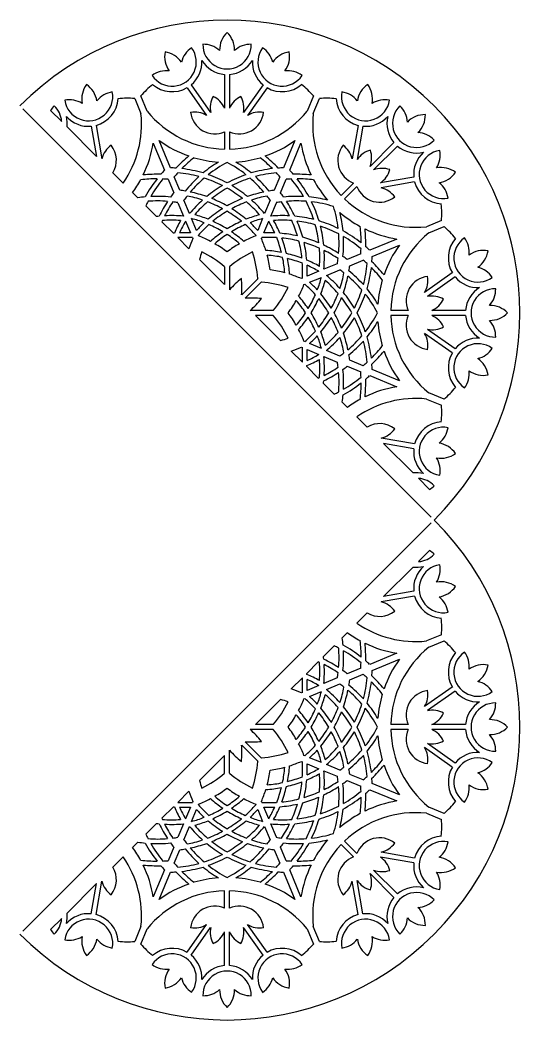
# Model space of a CAD drawing. Extents: x 92 to 339, y -120 to 128.
# Drawn here: x 215.6 to 339.4, y -119.6 to 127.9 of the extents above; entities that cross this region are included whole.
import ezdxf

# ---------------------------------------------------------------- set-up
doc = ezdxf.new("R2010")
doc.units = 0
doc.layers.get('0').update_dxf_attribs({"linetype": 'CONTINUOUS'})

msp = doc.modelspace()

# ---------------------------------------------------------------- linework, layer by layer
for p, q in [((266.28, 114.44), (266.28, 106.07)), ((267.5, 114.44), (267.5, 106.07)), ((258, 111.86), (262.82, 105)), ((275.78, 111.86), (270.96, 105)), ((247.08, 105.37), (245.53, 109.12)), ((257, 111.16), (261.82, 104.3)), ((276.78, 111.16), (271.96, 104.3)), ((288.25, 109.12), (286.7, 105.37)), ((244.02, 108.5), (245.57, 104.74)), ((288.21, 104.74), (289.76, 108.5)), ((216.36, 105.94), (317.42, 4.88)), ((223.18, 105.54), (225.94, 102.79)), ((233.26, 101.62), (234.56, 94.16)), ((234.46, 101.83), (235.91, 93.56)), ((299.32, 101.83), (297.87, 93.56)), ((300.52, 101.62), (299.08, 93.35)), ((227.27, 101.45), (234.56, 94.16)), ((266.28, 100.26), (266.28, 95.93)), ((267.5, 100.26), (267.5, 95.93)), ((248.6, 97.43), (251.39, 90.7)), ((252.9, 91.32), (250.11, 98.06)), ((283.67, 98.06), (280.88, 91.32)), ((282.39, 90.7), (285.18, 97.43)), ((308.2, 97.58), (302.28, 91.67)), ((309.06, 96.72), (303.15, 90.8)), ((238.64, 90.08), (241.17, 87.56)), ((252.31, 88.48), (253.69, 85.14)), ((255.2, 85.77), (253.82, 89.11)), ((279.97, 89.11), (278.58, 85.77)), ((280.09, 85.14), (281.47, 88.48)), ((298.17, 87.56), (295.11, 84.49)), ((299.04, 86.69), (295.97, 83.63)), ((313.1, 89.04), (304.83, 87.6)), ((313.31, 87.84), (305.04, 86.39)), ((243.51, 85.21), (244.83, 83.89)), ((246.79, 81.93), (249.45, 79.27)), ((254.71, 82.69), (256.09, 79.35)), ((257.6, 79.98), (256.22, 83.32)), ((277.57, 83.32), (276.18, 79.98)), ((277.69, 79.35), (279.08, 82.69)), ((250.74, 77.98), (253.61, 75.12)), ((256.6, 78.12), (257.8, 75.22)), ((259.31, 75.84), (258.11, 78.75)), ((275.67, 78.75), (274.47, 75.84)), ((275.98, 75.22), (277.18, 78.12)), ((319.98, 78.28), (316.22, 76.73)), ((316.85, 75.22), (320.6, 76.77)), ((259.9, 74.43), (259.8, 74.67)), ((273.99, 74.67), (273.89, 74.43)), ((254.68, 74.05), (257.44, 71.29)), ((258.29, 74.05), (258.39, 73.81)), ((275.39, 73.81), (275.49, 74.05)), ((308.92, 73.7), (302.18, 70.91)), ((302.8, 69.4), (309.54, 72.19)), ((299.96, 69.99), (296.62, 68.61)), ((260.07, 68.66), (266.28, 62.45)), ((266.28, 66.84), (266.28, 62.45)), ((267.5, 66.84), (267.5, 61.13)), ((294.17, 67.59), (290.84, 66.21)), ((297.25, 67.1), (300.59, 68.49)), ((289.6, 65.7), (286.7, 64.5)), ((291.46, 64.7), (294.8, 66.09)), ((322.64, 65.3), (315.78, 60.48)), ((274.54, 63.92), (270.5, 59.89)), ((275.4, 63.06), (271.37, 59.02)), ((285.53, 64.01), (285.29, 63.91)), ((285.91, 62.41), (286.15, 62.5)), ((287.32, 62.99), (290.23, 64.19)), ((323.35, 64.3), (316.48, 59.48)), ((278.32, 56.02), (272.61, 56.02)), ((278.32, 54.8), (273.93, 54.8)), ((273.93, 54.8), (280.14, 48.59)), ((311.74, 56.02), (307.41, 56.02)), ((311.74, 54.8), (307.41, 54.8)), ((325.92, 56.02), (317.55, 56.02)), ((325.92, 54.8), (317.55, 54.8)), ((322.64, 45.52), (315.78, 50.34)), ((323.35, 46.52), (316.48, 51.34)), ((286.15, 48.32), (285.91, 48.42)), ((290.23, 46.63), (287.32, 47.83)), ((282.77, 45.96), (285.53, 43.2)), ((285.29, 46.91), (285.53, 46.81)), ((286.7, 46.32), (289.6, 45.12)), ((290.84, 44.61), (294.17, 43.23)), ((294.8, 44.73), (291.46, 46.12)), ((286.6, 42.13), (289.46, 39.26)), ((296.62, 42.21), (299.96, 40.83)), ((300.59, 42.34), (297.25, 43.72)), ((302.18, 39.91), (308.92, 37.12)), ((309.54, 38.63), (302.8, 41.42)), ((290.75, 37.97), (293.41, 35.31)), ((320.6, 34.05), (316.85, 35.6)), ((295.37, 33.35), (296.69, 32.03)), ((316.22, 34.09), (319.98, 32.54)), ((299.04, 29.69), (301.56, 27.16)), ((313.31, 22.98), (305.04, 24.43)), ((313.1, 21.78), (305.64, 23.08)), ((305.64, 23.08), (312.93, 15.79)), ((314.27, 14.46), (317.02, 11.7)), ((317.42, 3.41), (216.36, -97.65)), ((317.02, -3.41), (314.27, -6.16)), ((312.93, -7.5), (305.64, -14.79)), ((313.31, -14.69), (305.04, -16.14)), ((313.1, -13.49), (305.64, -14.79)), ((301.56, -18.87), (299.04, -21.4)), ((296.69, -23.74), (295.37, -25.06)), ((319.98, -24.25), (316.22, -25.8)), ((293.41, -27.02), (290.75, -29.68)), ((316.85, -27.31), (320.6, -25.76)), ((308.92, -28.83), (302.18, -31.62)), ((289.46, -30.97), (286.6, -33.84)), ((302.8, -33.13), (309.54, -30.34)), ((299.96, -32.54), (296.62, -33.92)), ((297.25, -35.43), (300.59, -34.04)), ((285.53, -34.9), (282.77, -37.67)), ((289.6, -36.83), (286.7, -38.03)), ((294.17, -34.94), (290.84, -36.32)), ((291.46, -37.83), (294.8, -36.44)), ((285.53, -38.52), (285.29, -38.62)), ((287.32, -39.54), (290.23, -38.34)), ((322.64, -37.23), (315.78, -42.05)), ((323.35, -38.23), (316.48, -43.05)), ((280.14, -40.29), (273.93, -46.51)), ((285.91, -40.12), (286.15, -40.03)), ((278.32, -46.51), (273.93, -46.51)), ((311.74, -46.51), (307.41, -46.51)), ((325.92, -46.51), (317.55, -46.51)), ((278.32, -47.73), (272.61, -47.73)), ((311.74, -47.73), (307.41, -47.73)), ((325.92, -47.73), (317.55, -47.73)), ((274.54, -55.63), (270.5, -51.6)), ((275.4, -54.77), (271.37, -50.73)), ((323.35, -56.01), (316.48, -51.19)), ((266.28, -54.16), (260.07, -60.37)), ((266.28, -58.54), (266.28, -54.16)), ((267.5, -58.54), (267.5, -52.84)), ((286.15, -54.21), (285.91, -54.12)), ((322.64, -57.01), (315.78, -52.19)), ((285.29, -55.62), (285.53, -55.72)), ((286.7, -56.21), (289.6, -57.41)), ((290.23, -55.9), (287.32, -54.7)), ((294.8, -57.8), (291.46, -56.41)), ((290.84, -57.92), (294.17, -59.3)), ((300.59, -60.19), (297.25, -58.81)), ((296.62, -60.32), (299.96, -61.7)), ((309.54, -63.9), (302.8, -61.11)), ((257.44, -63), (254.68, -65.76)), ((302.18, -62.62), (308.92, -65.41)), ((253.61, -66.82), (250.74, -69.69)), ((258.39, -65.52), (258.29, -65.75)), ((259.8, -66.38), (259.9, -66.14)), ((273.89, -66.14), (273.99, -66.38)), ((275.49, -65.75), (275.39, -65.52)), ((257.8, -66.92), (256.6, -69.83)), ((258.11, -70.45), (259.31, -67.55)), ((274.47, -67.55), (275.67, -70.45)), ((277.18, -69.83), (275.98, -66.92)), ((316.22, -68.44), (319.98, -69.99)), ((320.6, -68.48), (316.85, -66.93)), ((249.45, -70.98), (246.79, -73.64)), ((256.09, -71.06), (254.71, -74.4)), ((256.22, -75.03), (257.6, -71.69)), ((276.18, -71.69), (277.57, -75.03)), ((279.08, -74.4), (277.69, -71.06)), ((244.83, -75.6), (243.51, -76.92)), ((298.17, -79.27), (295.11, -76.2)), ((299.04, -78.4), (295.97, -75.34)), ((253.69, -76.85), (252.31, -80.19)), ((253.82, -80.82), (255.2, -77.47)), ((278.58, -77.47), (279.97, -80.82)), ((281.47, -80.19), (280.09, -76.85)), ((313.31, -79.55), (305.04, -78.1)), ((241.17, -79.26), (238.64, -81.79)), ((313.1, -80.75), (304.83, -79.31)), ((251.39, -82.41), (248.6, -89.14)), ((250.11, -89.77), (252.9, -83.03)), ((280.88, -83.03), (283.67, -89.77)), ((285.18, -89.14), (282.39, -82.41)), ((308.2, -89.29), (302.28, -83.38)), ((309.06, -88.42), (303.15, -82.51)), ((234.56, -85.87), (227.27, -93.16)), ((233.26, -93.32), (234.56, -85.87)), ((234.46, -93.54), (235.91, -85.27)), ((299.32, -93.54), (297.87, -85.27)), ((300.52, -93.32), (299.08, -85.06)), ((266.28, -91.97), (266.28, -87.64)), ((267.5, -91.97), (267.5, -87.64)), ((225.94, -94.5), (223.18, -97.25)), ((245.57, -96.45), (244.02, -100.21)), ((257, -102.87), (261.82, -96)), ((276.78, -102.87), (271.96, -96)), ((289.76, -100.21), (288.21, -96.45)), ((245.53, -100.83), (247.08, -97.08)), ((258, -103.57), (262.82, -96.71)), ((266.28, -106.15), (266.28, -97.78)), ((267.5, -106.15), (267.5, -97.78)), ((275.78, -103.57), (270.96, -96.71)), ((286.7, -97.08), (288.25, -100.83))]:
    msp.add_line(p, q)
for centre, radius, start, end in [((266.89, 55.41), 72.5, 315, 135), ((271.02, 120.5), 5.98, 133.675, 181.1211), ((262.76, 120.5), 5.98, 358.8788, 46.3251), ((261.05, 115.92), 5.98, 48.136, 91.3251), ((266.89, 121.77), 5.98, 178.675, 1.325), ((272.73, 115.92), 5.98, 88.6749, 131.8641), ((253.29, 117.51), 5.98, 213.7521, 36.4022), ((257.4, 118.85), 5.98, 168.7521, 216.1983), ((250.64, 114.1), 5.98, 33.956, 81.4022), ((261.43, 116.09), 5.98, 123.7521, 166.9412), ((280.49, 117.51), 5.98, 143.5978, 326.2479), ((272.35, 116.09), 5.98, 13.0588, 56.2479), ((283.14, 114.1), 5.98, 98.5978, 146.044), ((276.38, 118.85), 5.98, 323.8017, 11.2479), ((253.29, 117.51), 7.35, 309.8526, 3.0598), ((266.89, 121.77), 7.35, 211.6813, 265.2246), ((266.89, 121.77), 7.35, 274.7754, 328.3187), ((280.49, 117.51), 7.35, 176.9402, 230.1474), ((251.86, 109.37), 5.98, 83.2131, 126.4023), ((281.92, 109.37), 5.98, 53.5977, 96.7869), ((236.89, 108.4), 5.98, 143.5978, 191.044), ((228.75, 106.98), 5.98, 8.8017, 56.2479), ((266.89, 90.11), 28.6, 130.1425, 138.3306), ((253.29, 117.51), 7.35, 228.8904, 300.3018), ((280.49, 117.51), 7.35, 239.6982, 311.1096), ((266.89, 90.11), 28.6, 41.6694, 49.8575), ((305.04, 106.98), 5.98, 123.7521, 171.1983), ((296.9, 108.4), 5.98, 348.956, 36.4022), ((232.6, 108.94), 5.98, 188.5978, 11.2479), ((239.36, 104.19), 5.98, 98.5977, 141.7869), ((268.7, 106.11), 5.98, 151.2501, 190.7264), ((260.82, 103.62), 5.98, 24.2455, 63.9002), ((272.96, 103.62), 5.98, 116.0998, 155.7545), ((265.08, 106.11), 5.98, 349.2736, 28.7499), ((301.18, 108.94), 5.98, 168.7521, 351.4022), ((294.42, 104.19), 5.98, 38.2131, 81.4023), ((228.23, 102.33), 5.98, 133.6749, 147.5567), ((219.97, 102.33), 5.98, 4.3939, 46.325), ((227.85, 102.18), 5.98, 58.0588, 101.2479), ((232.6, 108.94), 7.35, 284.6982, 356.1096), ((242.36, 79.94), 28.6, 86.6694, 94.8575), ((291.42, 79.94), 28.6, 85.1425, 93.3306), ((301.18, 108.94), 7.35, 183.8904, 255.3018), ((305.93, 102.18), 5.98, 78.7521, 121.9412), ((313.81, 102.33), 5.98, 133.675, 316.325), ((305.55, 102.33), 5.98, 3.136, 46.3251), ((219.97, 102.33), 7.35, 353.1429, 13.3187), ((232.6, 108.94), 7.35, 221.9402, 275.1474), ((220.22, 102.08), 25.49, 325.2646, 5.9987), ((266.89, 121.41), 25.49, 219.0013, 268.6237), ((258.78, 99.14), 5.98, 59.428, 98.9042), ((263.8, 105.71), 5.98, 186.2541, 294.4884), ((266.89, 121.41), 25.49, 271.3763, 320.9987), ((269.98, 105.71), 5.98, 245.5116, 353.7459), ((275, 99.14), 5.98, 81.0958, 120.572), ((313.56, 102.08), 25.49, 174.0013, 223.6237), ((301.18, 108.94), 7.35, 264.8526, 318.0598), ((313.81, 102.33), 7.35, 166.6813, 220.2246), ((315.83, 98.51), 5.98, 88.675, 136.1211), ((309.99, 104.35), 5.98, 313.8788, 1.3251), ((313.81, 94.07), 5.98, 43.6749, 86.8641), ((241.7, 92.07), 5.98, 126.0958, 165.572), ((233.51, 93.16), 5.98, 329.0258, 38.7459), ((220.22, 102.08), 28.76, 334.1916, 350.7046), ((266.89, 121.41), 28.76, 234.2954, 250.8084), ((266.89, 121.41), 28.76, 289.1916, 305.7046), ((313.56, 102.08), 28.76, 189.2954, 205.8084), ((300.27, 93.16), 5.98, 141.2541, 249.4884), ((292.08, 92.07), 5.98, 14.428, 53.9042), ((313.81, 102.33), 7.35, 229.7754, 283.3187), ((281.28, 65.43), 37.4, 129.5976, 136.3357), ((252.5, 65.43), 37.4, 43.6643, 50.4024), ((304.02, 89.98), 5.98, 106.2501, 145.7264), ((296.69, 93.79), 5.98, 339.2455, 18.9002), ((320.42, 89.7), 7.35, 131.9402, 185.1474), ((320.42, 89.7), 5.98, 98.5978, 281.2479), ((313.66, 94.45), 5.98, 328.0588, 11.2479), ((281.28, 65.43), 36.26, 128.4363, 134.8938), ((266.89, 121.41), 28.76, 253.5285, 265.6687), ((281.28, 65.43), 31.93, 121.2349, 129.5802), ((281.28, 65.43), 30.79, 117.8565, 128.2047), ((252.5, 65.43), 30.79, 51.7953, 62.1435), ((266.89, 121.41), 28.76, 274.3313, 286.4715), ((252.5, 65.43), 31.93, 50.4198, 58.7651), ((252.5, 65.43), 36.26, 45.1062, 51.5637), ((249.63, 52.33), 37.4, 88.6643, 95.4024), ((274.17, 69.14), 31.36, 136.5808, 138.9978), ((252.03, 59.97), 31.36, 86.0022, 88.4192), ((281.28, 65.43), 36.26, 137.1889, 139.2335), ((252.03, 59.97), 30.22, 74.9219, 84.9816), ((252.03, 59.97), 31.36, 73.519, 83.3136), ((281.28, 65.43), 31.93, 132.037, 140.8877), ((252.03, 59.97), 31.36, 61.7238, 71.0185), ((281.75, 59.97), 31.36, 108.9815, 118.2762), ((281.75, 59.97), 31.36, 96.6864, 106.481), ((281.75, 59.97), 30.22, 95.0184, 105.0781), ((252.5, 65.43), 31.93, 39.1123, 47.963), ((252.5, 65.43), 36.26, 40.7665, 42.8111), ((281.75, 59.97), 31.36, 91.5808, 93.9978), ((259.61, 69.14), 31.36, 41.0022, 43.4192), ((284.15, 52.33), 37.4, 84.5976, 91.3357), ((305.27, 85.21), 5.98, 71.0998, 110.7545), ((301.46, 92.54), 5.98, 304.2736, 343.7499), ((319.88, 85.41), 5.98, 53.5978, 101.044), ((318.46, 93.55), 5.98, 278.8017, 326.2479), ((220.22, 102.08), 28.76, 324.0885, 331.4715), ((249.63, 52.33), 36.26, 90.1062, 96.5637), ((274.17, 69.14), 31.36, 141.6864, 151.481), ((274.17, 69.14), 30.22, 140.0184, 150.0781), ((249.63, 52.33), 36.26, 85.7665, 87.8111), ((281.28, 65.43), 30.79, 130.7189, 139.7274), ((252.03, 59.97), 30.22, 63.0992, 72.3592), ((281.75, 59.97), 31.36, 120.7629, 129.4155), ((281.75, 59.97), 30.22, 107.6408, 116.9008), ((252.03, 59.97), 31.36, 50.5845, 59.2371), ((252.5, 65.43), 30.79, 40.2726, 49.2811), ((284.15, 52.33), 36.26, 92.1889, 94.2335), ((259.61, 69.14), 30.22, 29.9219, 39.9816), ((259.61, 69.14), 31.36, 28.519, 38.3136), ((284.15, 52.33), 36.26, 83.4363, 89.8938), ((313.56, 102.08), 28.76, 208.5285, 220.6687), ((304.64, 88.79), 5.98, 200.5116, 308.7459), ((320.42, 89.7), 7.35, 194.6982, 266.1096), ((315.67, 82.94), 5.98, 8.5977, 51.7869), ((249.63, 52.33), 31.93, 84.1123, 92.963), ((278.42, 65.85), 31.36, 142.0368, 144.4369), ((251.36, 54.64), 31.36, 80.5631, 82.9632), ((281.28, 65.43), 30.79, 142.1319, 144.4889), ((251.36, 54.64), 30.22, 71.7372, 79.2958), ((251.36, 54.64), 31.36, 70.4852, 78.1742), ((281.75, 59.97), 30.22, 119.4484, 128.1635), ((252.03, 59.97), 30.22, 51.8365, 60.5516), ((282.42, 54.64), 31.36, 101.8258, 109.5148), ((282.42, 54.64), 30.22, 100.7042, 108.2628), ((252.5, 65.43), 30.79, 35.5111, 37.8681), ((282.42, 54.64), 31.36, 97.0368, 99.4369), ((255.36, 65.85), 31.36, 35.5631, 37.9632), ((284.15, 52.33), 31.93, 87.037, 95.8877), ((303.55, 80.6), 5.98, 36.0958, 75.572), ((249.63, 52.33), 31.93, 95.4198, 98.6451), ((274.17, 69.14), 30.22, 152.6408, 154.9572), ((249.63, 52.33), 30.79, 85.2726, 94.2811), ((278.42, 65.85), 31.36, 146.8258, 154.5148), ((278.42, 65.85), 30.22, 145.7042, 153.2628), ((249.63, 52.33), 30.79, 80.5111, 82.8681), ((281.75, 59.97), 31.36, 131.8386, 140.3592), ((281.75, 59.97), 30.22, 130.6474, 139.1925), ((251.36, 54.64), 30.22, 61.5422, 69.2533), ((251.36, 54.64), 31.36, 60.3126, 68.0621), ((282.42, 54.64), 31.36, 111.9379, 119.6874), ((282.42, 54.64), 30.22, 110.7467, 118.4578), ((252.03, 59.97), 30.22, 40.8075, 49.3526), ((252.03, 59.97), 31.36, 39.6408, 48.1614), ((284.15, 52.33), 30.79, 97.1319, 99.4889), ((255.36, 65.85), 30.22, 26.7372, 34.2958), ((284.15, 52.33), 30.79, 85.7189, 94.7274), ((255.36, 65.85), 31.36, 25.4852, 33.1742), ((259.61, 69.14), 30.22, 18.0992, 27.3592), ((284.15, 52.33), 31.93, 76.2349, 84.5802), ((259.61, 69.14), 31.36, 16.7238, 26.0185), ((284.15, 52.33), 30.79, 72.8565, 83.2047), ((263.81, 72.67), 30.79, 6.7953, 17.1435), ((313.56, 102.08), 25.49, 226.3763, 275.9987), ((291.42, 79.94), 28.6, 356.6694, 4.8575), ((253.16, 48.13), 31.36, 95.5845, 96.7886), ((253.16, 48.13), 31.36, 84.6408, 93.1614), ((250.36, 49.54), 31.36, 67.8625, 74.2366), ((282.42, 54.64), 31.36, 122.0994, 130.2185), ((282.42, 54.64), 30.22, 120.9306, 129.1342), ((251.36, 54.64), 30.22, 50.8658, 59.0694), ((251.36, 54.64), 31.36, 49.7815, 57.9006), ((283.43, 49.54), 31.36, 105.7634, 112.1375), ((280.62, 48.13), 31.36, 86.8386, 95.3592), ((280.62, 48.13), 31.36, 75.7629, 84.4155), ((263.81, 72.67), 31.93, 5.4198, 13.7651), ((313.56, 102.08), 28.76, 229.3313, 241.4715), ((278.42, 65.85), 30.22, 155.7467, 156.3263), ((253.16, 48.13), 30.22, 85.8075, 94.3526), ((282.73, 62.95), 31.36, 150.7634, 157.1375), ((282.73, 62.95), 30.22, 149.8676, 156.0532), ((250.36, 49.54), 30.22, 68.9468, 75.1324), ((282.42, 54.64), 31.36, 132.5624, 137.4706), ((282.42, 54.64), 30.22, 131.5391, 138.4839), ((250.36, 49.54), 30.22, 59.2031, 66.5419), ((250.36, 49.54), 31.36, 58.179, 65.5187), ((283.43, 49.54), 31.36, 114.4813, 121.821), ((283.43, 49.54), 30.22, 113.4581, 120.7969), ((251.36, 54.64), 30.22, 41.5161, 48.4609), ((283.43, 49.54), 30.22, 104.8676, 111.0532), ((251.36, 54.64), 31.36, 42.5294, 47.4376), ((251.05, 62.95), 30.22, 23.9468, 30.1324), ((280.62, 48.13), 30.22, 85.6474, 94.1925), ((251.05, 62.95), 31.36, 22.8625, 29.2366), ((255.36, 65.85), 30.22, 16.5422, 24.2533), ((255.36, 65.85), 31.36, 15.3126, 23.0621), ((280.62, 48.13), 30.22, 74.4484, 83.1635), ((259.61, 69.14), 30.22, 6.8365, 15.5516), ((280.62, 48.13), 31.36, 63.9815, 73.2762), ((259.61, 69.14), 31.36, 5.5845, 14.2371), ((280.62, 48.13), 30.22, 62.6408, 71.9008), ((263.81, 72.67), 36.26, 0.1062, 6.5637), ((301.59, 55.41), 28.6, 40.1425, 48.3306), ((256.45, 43.88), 31.36, 94.7815, 95.1999), ((256.45, 43.88), 31.36, 87.5294, 92.4376), ((248.19, 45.34), 31.36, 62.3389, 68.0801), ((283.43, 49.54), 31.36, 124.1386, 131.2548), ((283.43, 49.54), 30.22, 123.1758, 130.4653), ((250.36, 49.54), 30.22, 49.5347, 56.8242), ((250.36, 49.54), 31.36, 48.7452, 55.8614), ((285.59, 45.34), 31.36, 111.9199, 117.6611), ((277.33, 43.88), 31.36, 87.5624, 92.4706), ((277.33, 43.88), 31.36, 77.0994, 85.2185), ((263.81, 72.67), 30.79, 355.2726, 4.2811), ((263.81, 72.67), 31.93, 354.1123, 2.963), ((280.62, 48.13), 31.36, 51.6864, 61.481), ((280.62, 48.13), 30.22, 50.0184, 60.0781), ((263.81, 72.67), 37.4, 358.6643, 5.4024), ((313.56, 102.08), 28.76, 244.1916, 260.7046), ((332.89, 55.41), 25.49, 129.0013, 178.6237), ((256.45, 43.88), 30.22, 86.5161, 93.3697), ((287.24, 61.51), 31.36, 156.9199, 161.8425), ((248.19, 45.34), 31.36, 53.3888, 60.1116), ((285.59, 45.34), 31.36, 119.8884, 126.6112), ((246.54, 61.51), 31.36, 17.3389, 23.0801), ((277.33, 43.88), 30.22, 86.5391, 93.4839), ((251.05, 62.95), 30.22, 14.2031, 21.5419), ((277.33, 43.88), 30.22, 75.9306, 84.1342), ((251.05, 62.95), 31.36, 13.179, 20.5187), ((255.36, 65.85), 30.22, 5.8658, 14.0694), ((277.33, 43.88), 31.36, 66.9379, 74.6874), ((277.33, 43.88), 30.22, 65.7467, 73.4578), ((255.36, 65.85), 31.36, 4.7815, 12.9006), ((277.33, 43.88), 31.36, 56.8258, 64.5148), ((280.62, 48.13), 31.36, 46.5808, 48.9978), ((332.89, 55.41), 28.76, 144.2954, 160.8084), ((328.99, 69.01), 7.35, 138.8904, 210.3018), ((328.99, 69.01), 5.98, 123.7521, 306.4022), ((320.85, 70.44), 5.98, 353.2131, 36.4023), ((287.24, 61.51), 28.09, 161.2816, 165.2663), ((248.19, 45.34), 28.09, 49.9164, 63.7184), ((285.59, 45.34), 28.09, 116.2816, 130.0836), ((246.54, 61.51), 28.09, 4.9164, 18.7184), ((274.43, 39.57), 31.36, 79.1386, 86.2548), ((246.54, 61.51), 31.36, 8.3888, 15.1116), ((274.43, 39.57), 30.22, 78.1758, 85.4653), ((274.43, 39.57), 31.36, 69.4813, 76.821), ((259.61, 69.14), 30.22, 355.8075, 4.3526), ((259.61, 69.14), 31.36, 354.6408, 3.1614), ((277.33, 43.88), 30.22, 55.7042, 63.2628), ((277.33, 43.88), 31.36, 52.0368, 54.4369), ((263.81, 72.67), 36.26, 355.7665, 357.8111), ((271.45, 70.27), 31.36, 356.0022, 358.4192), ((330.33, 64.9), 5.98, 78.7521, 126.1983), ((325.58, 71.66), 5.98, 303.956, 351.4022), ((251.05, 62.95), 30.22, 4.5347, 11.8242), ((274.43, 39.57), 30.22, 68.4581, 75.7969), ((251.05, 62.95), 31.36, 3.7452, 10.8614), ((255.36, 65.85), 30.22, 356.5161, 3.4609), ((274.43, 39.57), 31.36, 60.7634, 67.1375), ((255.36, 65.85), 31.36, 357.5294, 2.4376), ((274.43, 39.57), 30.22, 59.8676, 66.0532), ((263.81, 72.67), 30.79, 350.5111, 352.8681), ((266.12, 70.94), 31.36, 350.5631, 352.9632), ((276.91, 41.02), 36.26, 47.1889, 49.2335), ((271.45, 70.27), 30.22, 344.9219, 354.9816), ((276.91, 41.02), 37.4, 39.5976, 46.3357), ((272.99, 35.06), 31.36, 74.8884, 81.6112), ((272.99, 35.06), 31.36, 66.9199, 72.6611), ((271.45, 40.55), 31.36, 41.8386, 50.3592), ((276.91, 41.02), 30.79, 52.1319, 54.4889), ((266.12, 70.94), 30.22, 341.7372, 349.2958), ((266.12, 70.94), 31.36, 340.4852, 348.1742), ((276.91, 41.02), 30.79, 40.7189, 49.7274), ((276.91, 41.02), 31.93, 42.037, 50.8877), ((271.45, 70.27), 31.36, 343.519, 353.3136), ((276.91, 41.02), 36.26, 38.4363, 44.8938), ((317.19, 58.5), 5.98, 96.2541, 204.4884), ((310.62, 63.52), 5.98, 329.428, 8.9042), ((327.57, 60.87), 5.98, 33.7521, 76.9412), ((285.59, 45.34), 24.01, 129.15, 138.8819), ((246.54, 61.51), 24.01, 356.1181, 5.85), ((272.99, 35.06), 28.09, 71.2816, 85.0836), ((256.82, 74.11), 31.36, 332.3389, 338.0801), ((266.12, 39.88), 30.22, 41.5391, 48.4839), ((266.12, 39.88), 31.36, 42.5624, 47.4706), ((261.02, 71.95), 30.22, 338.9468, 345.1324), ((261.02, 71.95), 31.36, 337.8625, 344.2366), ((271.45, 40.55), 30.22, 40.6474, 49.1925), ((332.89, 55.41), 28.76, 163.5285, 175.6687), ((328.99, 69.01), 7.35, 219.8526, 273.0598), ((256.82, 74.11), 28.09, 319.9164, 333.7184), ((261.02, 38.88), 31.36, 34.1386, 41.2548), ((261.02, 71.95), 30.22, 329.2031, 336.5419), ((266.12, 39.88), 31.36, 32.0994, 40.2185), ((266.12, 70.94), 30.22, 331.5422, 339.2533), ((271.45, 40.55), 31.36, 30.7629, 39.4155), ((271.45, 70.27), 30.22, 333.0992, 342.3592), ((271.45, 70.27), 31.36, 331.7238, 341.0185), ((276.91, 41.02), 30.79, 27.8565, 38.2047), ((276.91, 41.02), 31.93, 31.2349, 39.5802), ((317.59, 53.6), 5.98, 61.2501, 100.7264), ((333.25, 55.41), 7.35, 121.6813, 175.2246), ((333.25, 55.41), 5.98, 88.675, 271.325), ((327.4, 61.25), 5.98, 318.136, 1.3251), ((272.99, 35.06), 24.01, 84.15, 93.8819), ((256.82, 74.11), 24.01, 311.1181, 320.85), ((256.82, 74.11), 31.36, 323.3888, 330.1116), ((261.02, 38.88), 30.22, 33.1758, 40.4653), ((261.02, 71.95), 31.36, 328.179, 335.5187), ((266.12, 39.88), 30.22, 30.9306, 39.1342), ((266.12, 70.94), 31.36, 330.3126, 338.0621), ((271.45, 40.55), 30.22, 29.4484, 38.1635), ((315.1, 61.48), 5.98, 294.2455, 333.9002), ((331.98, 51.28), 5.98, 43.675, 91.1211), ((256.82, 36.71), 28.09, 26.2816, 40.0836), ((256.82, 36.71), 31.36, 29.8884, 36.6112), ((261.02, 71.95), 30.22, 319.5347, 326.8242), ((261.02, 38.88), 31.36, 24.4813, 31.821), ((266.12, 70.94), 30.22, 320.8658, 329.0694), ((266.12, 39.88), 31.36, 21.9379, 29.6874), ((271.45, 70.27), 30.22, 321.8365, 330.5516), ((271.45, 40.55), 31.36, 18.9815, 28.2762), ((276.91, 69.8), 30.79, 321.7953, 332.1435), ((332.89, 55.41), 25.49, 181.3763, 230.9987), ((317.19, 52.32), 5.98, 155.5116, 263.7459), ((315.1, 49.34), 5.98, 26.0998, 65.7545), ((333.25, 55.41), 7.35, 184.7754, 238.3187), ((331.98, 59.54), 5.98, 268.8788, 316.3251), ((261.02, 71.95), 31.36, 318.7452, 325.8614), ((261.02, 38.88), 30.22, 23.4581, 30.7969), ((266.12, 70.94), 31.36, 319.7815, 327.9006), ((266.12, 39.88), 30.22, 20.7467, 28.4578), ((271.45, 70.27), 31.36, 320.5845, 329.2371), ((271.45, 40.55), 30.22, 17.6408, 26.9008), ((276.91, 69.8), 31.93, 320.4198, 328.7651), ((332.89, 55.41), 28.76, 184.3313, 196.4715), ((327.4, 49.57), 5.98, 358.6749, 41.8641), ((256.82, 36.71), 31.36, 21.9199, 27.6611), ((266.12, 70.94), 30.22, 311.5161, 318.4609), ((266.12, 70.94), 31.36, 312.5294, 317.4376), ((261.02, 38.88), 30.22, 14.8676, 21.0532), ((261.02, 38.88), 31.36, 15.7634, 22.1375), ((271.45, 70.27), 30.22, 310.8075, 319.3526), ((266.12, 39.88), 31.36, 11.8258, 19.5148), ((276.91, 69.8), 30.79, 310.2726, 319.2811), ((310.62, 47.3), 5.98, 351.0958, 30.572), ((317.59, 57.22), 5.98, 259.2736, 298.7499), ((272.99, 75.76), 28.09, 284.7337, 288.7184), ((271.45, 70.27), 31.36, 309.6408, 318.1614), ((266.12, 39.88), 30.22, 10.7042, 18.2628), ((276.91, 69.8), 31.93, 309.1123, 317.963), ((271.45, 40.55), 30.22, 5.0184, 15.0781), ((271.45, 40.55), 31.36, 6.6864, 16.481), ((276.91, 69.8), 36.26, 315.1062, 321.5637), ((328.99, 41.81), 5.98, 53.5978, 236.2479), ((328.99, 41.81), 7.35, 86.9402, 140.1474), ((272.99, 75.76), 31.36, 288.1575, 293.0801), ((255.36, 44.97), 30.22, 356.6303, 3.4839), ((255.36, 44.97), 31.36, 357.5624, 2.4706), ((274.43, 71.25), 30.22, 293.9468, 300.1324), ((259.61, 41.68), 31.36, 356.8386, 5.3592), ((276.91, 69.8), 30.79, 305.5111, 307.8681), ((266.12, 39.88), 31.36, 7.0368, 9.4369), ((276.91, 69.8), 37.4, 313.6643, 320.4024), ((332.89, 55.41), 28.76, 199.1916, 215.7046), ((328.99, 41.81), 7.35, 149.6982, 221.1096), ((327.57, 49.95), 5.98, 283.0588, 326.2479), ((255.36, 44.97), 31.36, 354.8001, 355.2185), ((274.43, 71.25), 31.36, 292.8625, 299.2366), ((259.61, 41.68), 30.22, 355.6474, 4.1925), ((263.81, 38.15), 30.79, 7.1319, 9.4889), ((277.33, 66.94), 31.36, 305.5631, 307.9632), ((276.91, 69.8), 36.26, 310.7665, 312.8111), ((271.45, 40.55), 31.36, 1.5808, 3.9978), ((325.58, 39.16), 5.98, 8.5978, 56.044), ((277.33, 66.94), 31.36, 295.4852, 303.1742), ((277.33, 66.94), 30.22, 296.7372, 304.2958), ((263.81, 38.15), 30.79, 355.7189, 4.7274), ((263.81, 38.15), 31.93, 357.037, 5.8877), ((263.81, 38.15), 36.26, 2.1889, 4.2335), ((280.62, 62.69), 31.36, 311.0022, 313.4192), ((320.85, 40.38), 5.98, 323.5977, 6.7869), ((330.33, 45.92), 5.98, 233.8017, 281.2479), ((277.33, 66.94), 30.22, 293.6737, 294.2533), ((259.61, 41.68), 31.36, 353.2114, 354.4155), ((280.62, 62.69), 31.36, 298.519, 308.3136), ((280.62, 62.69), 30.22, 299.9219, 309.9816), ((263.81, 38.15), 36.26, 353.4363, 359.8938), ((263.81, 38.15), 37.4, 354.5976, 1.3357), ((280.62, 62.69), 30.22, 295.0428, 297.3592), ((263.81, 38.15), 31.93, 351.3549, 354.5802), ((313.56, 8.74), 28.76, 99.2954, 115.8084), ((301.59, 55.41), 28.6, 311.6694, 319.8575), ((313.56, 8.74), 28.76, 118.5285, 125.9115), ((313.56, 8.74), 25.49, 84.0013, 124.7354), ((291.42, 30.88), 28.6, 355.1425, 3.3306), ((304.64, 22.03), 5.98, 51.2541, 120.9741), ((320.42, 21.12), 7.35, 93.8904, 165.3018), ((303.55, 30.22), 5.98, 284.428, 323.9042), ((320.42, 21.12), 5.98, 78.7521, 261.4022), ((315.67, 27.88), 5.98, 308.2131, 351.4023), ((318.46, 17.27), 5.98, 33.7521, 81.1983), ((320.42, 21.12), 7.35, 174.8526, 228.0598), ((319.88, 25.41), 5.98, 258.956, 306.4022), ((313.66, 16.37), 5.98, 348.7521, 31.9412), ((313.81, 8.49), 7.35, 76.6813, 96.857), ((313.81, 8.49), 5.98, 43.675, 85.6061), ((313.81, 16.75), 5.98, 302.4433, 316.3251), ((266.89, -47.12), 72.5, 225, 45), ((313.81, -0.2), 5.98, 274.3939, 316.325), ((313.81, -8.46), 5.98, 43.6749, 57.5567), ((313.81, -0.2), 7.35, 263.1429, 283.3187), ((320.42, -12.83), 7.35, 131.9402, 185.1474), ((320.42, -12.83), 5.98, 98.5978, 281.2479), ((313.66, -8.08), 5.98, 328.0588, 11.2479), ((319.88, -17.12), 5.98, 53.5978, 101.044), ((318.46, -8.98), 5.98, 278.8017, 326.2479), ((320.42, -12.83), 7.35, 194.6982, 266.1096), ((303.55, -21.93), 5.98, 36.0958, 75.572), ((315.67, -19.59), 5.98, 8.5977, 51.7869), ((304.64, -13.74), 5.98, 239.0258, 308.7459), ((313.56, -0.45), 25.49, 235.2646, 275.9987), ((291.42, -22.59), 28.6, 356.6694, 4.8575), ((313.56, -0.45), 28.76, 234.0885, 241.4715), ((280.62, -54.4), 30.22, 62.6408, 64.9572), ((263.81, -29.86), 31.93, 5.4198, 8.6451), ((280.62, -54.4), 31.36, 51.6864, 61.481), ((263.81, -29.86), 36.26, 0.1062, 6.5637), ((263.81, -29.86), 37.4, 358.6643, 5.4024), ((313.56, -0.45), 28.76, 244.1916, 260.7046), ((301.59, -47.12), 28.6, 40.1425, 48.3306), ((259.61, -33.39), 31.36, 5.5845, 6.7886), ((263.81, -29.86), 30.79, 355.2726, 4.2811), ((263.81, -29.86), 31.93, 354.1123, 2.963), ((280.62, -54.4), 30.22, 50.0184, 60.0781), ((332.89, -47.12), 25.49, 129.0013, 178.6237), ((328.99, -33.52), 7.35, 138.8904, 210.3018), ((328.99, -33.52), 5.98, 123.7521, 306.4022), ((320.85, -32.09), 5.98, 353.2131, 36.4023), ((277.33, -58.65), 30.22, 65.7467, 66.3263), ((259.61, -33.39), 30.22, 355.8075, 4.3526), ((277.33, -58.65), 31.36, 56.8258, 64.5148), ((259.61, -33.39), 31.36, 354.6408, 3.1614), ((277.33, -58.65), 30.22, 55.7042, 63.2628), ((263.81, -29.86), 36.26, 355.7665, 357.8111), ((280.62, -54.4), 31.36, 46.5808, 48.9978), ((332.89, -47.12), 28.76, 144.2954, 160.8084), ((330.33, -37.63), 5.98, 78.7521, 126.1983), ((325.58, -30.87), 5.98, 303.956, 351.4022), ((255.36, -36.68), 31.36, 4.7815, 5.1999), ((274.43, -62.96), 31.36, 60.7634, 67.1375), ((263.81, -29.86), 30.79, 350.5111, 352.8681), ((277.33, -58.65), 31.36, 52.0368, 54.4369), ((276.91, -61.51), 36.26, 47.1889, 49.2335), ((271.45, -32.26), 31.36, 356.0022, 358.4192), ((276.91, -61.51), 37.4, 39.5976, 46.3357), ((255.36, -36.68), 30.22, 356.5161, 3.3697), ((255.36, -36.68), 31.36, 357.5294, 2.4376), ((274.43, -62.96), 30.22, 59.8676, 66.0532), ((276.91, -61.51), 30.79, 52.1319, 54.4889), ((266.12, -31.59), 31.36, 350.5631, 352.9632), ((276.91, -61.51), 31.93, 42.037, 50.8877), ((271.45, -32.26), 30.22, 344.9219, 354.9816), ((271.45, -32.26), 31.36, 343.519, 353.3136), ((276.91, -61.51), 36.26, 38.4363, 44.8938), ((327.57, -41.66), 5.98, 33.7521, 76.9412), ((272.99, -67.47), 31.36, 66.9199, 71.8425), ((266.12, -62.65), 31.36, 42.5624, 47.4706), ((261.02, -30.58), 30.22, 338.9468, 345.1324), ((261.02, -30.58), 31.36, 337.8625, 344.2366), ((271.45, -61.98), 30.22, 40.6474, 49.1925), ((271.45, -61.98), 31.36, 41.8386, 50.3592), ((266.12, -31.59), 30.22, 341.7372, 349.2958), ((266.12, -31.59), 31.36, 340.4852, 348.1742), ((276.91, -61.51), 30.79, 40.7189, 49.7274), ((332.89, -47.12), 28.76, 163.5285, 175.6687), ((317.19, -44.03), 5.98, 96.2541, 204.4884), ((310.62, -39.01), 5.98, 329.428, 8.9042), ((328.99, -33.52), 7.35, 219.8526, 273.0598), ((256.82, -28.42), 28.09, 319.9164, 333.7184), ((272.99, -67.47), 28.09, 71.2816, 75.2663), ((256.82, -28.42), 31.36, 332.3389, 338.0801), ((266.12, -62.65), 30.22, 41.5391, 48.4839), ((271.45, -61.98), 31.36, 30.7629, 39.4155), ((271.45, -32.26), 30.22, 333.0992, 342.3592), ((276.91, -61.51), 31.93, 31.2349, 39.5802), ((333.25, -47.12), 7.35, 121.6813, 175.2246), ((333.25, -47.12), 5.98, 88.675, 271.325), ((327.4, -41.28), 5.98, 318.136, 1.3251), ((256.82, -28.42), 31.36, 323.3888, 330.1116), ((261.02, -63.66), 30.22, 33.1758, 40.4653), ((261.02, -63.66), 31.36, 34.1386, 41.2548), ((261.02, -30.58), 30.22, 329.2031, 336.5419), ((261.02, -30.58), 31.36, 328.179, 335.5187), ((266.12, -62.65), 30.22, 30.9306, 39.1342), ((266.12, -62.65), 31.36, 32.0994, 40.2185), ((266.12, -31.59), 30.22, 331.5422, 339.2533), ((266.12, -31.59), 31.36, 330.3126, 338.0621), ((271.45, -61.98), 30.22, 29.4484, 38.1635), ((271.45, -32.26), 31.36, 331.7238, 341.0185), ((276.91, -61.51), 30.79, 27.8565, 38.2047), ((317.59, -48.93), 5.98, 61.2501, 100.7264), ((315.1, -41.05), 5.98, 294.2455, 333.9002), ((331.98, -51.25), 5.98, 43.675, 91.1211), ((256.82, -65.82), 24.01, 39.15, 48.8819), ((256.82, -65.82), 28.09, 26.2816, 40.0836), ((256.82, -65.82), 31.36, 29.8884, 36.6112), ((261.02, -30.58), 30.22, 319.5347, 326.8242), ((261.02, -30.58), 31.36, 318.7452, 325.8614), ((261.02, -63.66), 30.22, 23.4581, 30.7969), ((261.02, -63.66), 31.36, 24.4813, 31.821), ((266.12, -31.59), 30.22, 320.8658, 329.0694), ((266.12, -31.59), 31.36, 319.7815, 327.9006), ((266.12, -62.65), 30.22, 20.7467, 28.4578), ((266.12, -62.65), 31.36, 21.9379, 29.6874), ((271.45, -32.26), 30.22, 321.8365, 330.5516), ((271.45, -32.26), 31.36, 320.5845, 329.2371), ((271.45, -61.98), 30.22, 17.6408, 26.9008), ((271.45, -61.98), 31.36, 18.9815, 28.2762), ((276.91, -32.73), 30.79, 321.7953, 332.1435), ((276.91, -32.73), 31.93, 320.4198, 328.7651), ((332.89, -47.12), 28.76, 184.3313, 196.4715), ((332.89, -47.12), 25.49, 181.3763, 230.9987), ((317.19, -50.21), 5.98, 155.5116, 263.7459), ((315.1, -53.19), 5.98, 26.0998, 65.7545), ((333.25, -47.12), 7.35, 184.7754, 238.3187), ((331.98, -42.99), 5.98, 268.8788, 316.3251), ((327.4, -52.96), 5.98, 358.6749, 41.8641), ((246.54, -53.22), 24.01, 354.15, 3.8819), ((272.99, -26.77), 24.01, 266.1181, 275.85), ((256.82, -65.82), 31.36, 21.9199, 27.6611), ((266.12, -31.59), 30.22, 311.5161, 318.4609), ((261.02, -63.66), 31.36, 15.7634, 22.1375), ((271.45, -32.26), 30.22, 310.8075, 319.3526), ((317.59, -45.31), 5.98, 259.2736, 298.7499), ((285.59, -37.05), 24.01, 221.1181, 230.85), ((272.99, -26.77), 28.09, 274.9164, 288.7184), ((266.12, -31.59), 31.36, 312.5294, 317.4376), ((261.02, -63.66), 30.22, 14.8676, 21.0532), ((271.45, -32.26), 31.36, 309.6408, 318.1614), ((266.12, -62.65), 30.22, 10.7042, 18.2628), ((266.12, -62.65), 31.36, 11.8258, 19.5148), ((276.91, -32.73), 30.79, 310.2726, 319.2811), ((276.91, -32.73), 31.93, 309.1123, 317.963), ((271.45, -61.98), 30.22, 5.0184, 15.0781), ((271.45, -61.98), 31.36, 6.6864, 16.481), ((310.62, -55.23), 5.98, 351.0958, 30.572), ((328.99, -60.72), 7.35, 86.9402, 140.1474), ((246.54, -53.22), 28.09, 341.2816, 355.0836), ((251.05, -54.66), 31.36, 349.1386, 356.2548), ((272.99, -26.77), 31.36, 287.3389, 293.0801), ((255.36, -57.56), 30.22, 356.5391, 3.4839), ((255.36, -57.56), 31.36, 357.5624, 2.4706), ((276.91, -32.73), 36.26, 315.1062, 321.5637), ((276.91, -32.73), 37.4, 313.6643, 320.4024), ((332.89, -47.12), 28.76, 199.1916, 215.7046), ((328.99, -60.72), 5.98, 53.5978, 236.2479), ((327.57, -52.58), 5.98, 283.0588, 326.2479), ((248.19, -37.05), 28.09, 296.2816, 310.0836), ((285.59, -37.05), 28.09, 229.9164, 243.7184), ((246.54, -53.22), 31.36, 344.8884, 351.6112), ((272.99, -26.77), 31.36, 278.3888, 285.1116), ((251.05, -54.66), 30.22, 348.1758, 355.4653), ((274.43, -31.28), 30.22, 284.2031, 291.5419), ((274.43, -31.28), 31.36, 292.8625, 299.2366), ((274.43, -31.28), 30.22, 293.9468, 300.1324), ((259.61, -60.85), 30.22, 355.6474, 4.1925), ((259.61, -60.85), 31.36, 356.8386, 5.3592), ((263.81, -64.38), 30.79, 7.1319, 9.4889), ((276.91, -32.73), 30.79, 305.5111, 307.8681), ((266.12, -62.65), 31.36, 7.0368, 9.4369), ((276.91, -32.73), 36.26, 310.7665, 312.8111), ((328.99, -60.72), 7.35, 149.6982, 221.1096), ((325.58, -63.37), 5.98, 8.5978, 56.044), ((287.24, -53.22), 28.09, 194.7337, 198.7184), ((274.43, -31.28), 30.22, 274.5347, 281.8242), ((251.05, -54.66), 31.36, 339.4813, 346.821), ((274.43, -31.28), 31.36, 283.179, 290.5187), ((255.36, -57.56), 30.22, 345.9306, 354.1342), ((255.36, -57.56), 31.36, 347.0994, 355.2185), ((277.33, -35.59), 31.36, 295.4852, 303.1742), ((277.33, -35.59), 30.22, 296.7372, 304.2958), ((263.81, -64.38), 30.79, 355.7189, 4.7274), ((277.33, -35.59), 31.36, 305.5631, 307.9632), ((263.81, -64.38), 31.93, 357.037, 5.8877), ((263.81, -64.38), 36.26, 2.1889, 4.2335), ((271.45, -61.98), 31.36, 1.5808, 3.9978), ((320.85, -62.15), 5.98, 323.5977, 6.7869), ((330.33, -56.61), 5.98, 233.8017, 281.2479), ((287.24, -53.22), 31.36, 198.1575, 203.0801), ((248.19, -37.05), 31.36, 299.8884, 306.6112), ((283.43, -41.25), 30.22, 229.5347, 236.8242), ((285.59, -37.05), 31.36, 233.3888, 240.1116), ((250.36, -41.25), 30.22, 303.1758, 310.4653), ((246.54, -53.22), 31.36, 336.9199, 342.6611), ((274.43, -31.28), 31.36, 273.7452, 280.8614), ((251.05, -54.66), 30.22, 338.4581, 345.7969), ((277.33, -35.59), 30.22, 286.5422, 294.2533), ((259.61, -60.85), 31.36, 345.7629, 354.4155), ((280.62, -39.84), 30.22, 299.9219, 309.9816), ((263.81, -64.38), 37.4, 354.5976, 1.3357), ((280.62, -39.84), 31.36, 311.0022, 313.4192), ((256.45, -35.59), 31.36, 264.8001, 265.2185), ((256.45, -35.59), 30.22, 266.6303, 273.4839), ((282.42, -46.35), 30.22, 221.5161, 228.4609), ((248.19, -37.05), 31.36, 291.9199, 297.6611), ((283.43, -41.25), 31.36, 228.7452, 235.8614), ((250.36, -41.25), 31.36, 304.1386, 311.2548), ((285.59, -37.05), 31.36, 242.3389, 248.0801), ((251.36, -46.35), 30.22, 311.5391, 318.4839), ((277.33, -35.59), 30.22, 266.5161, 273.4609), ((277.33, -35.59), 31.36, 274.7815, 282.9006), ((277.33, -35.59), 30.22, 275.8658, 284.0694), ((255.36, -57.56), 30.22, 335.7467, 343.4578), ((255.36, -57.56), 31.36, 336.9379, 344.6874), ((277.33, -35.59), 31.36, 285.3126, 293.0621), ((259.61, -60.85), 30.22, 344.4484, 353.1635), ((280.62, -39.84), 30.22, 288.0992, 297.3592), ((280.62, -39.84), 31.36, 298.519, 308.3136), ((263.81, -64.38), 36.26, 353.4363, 359.8938), ((313.56, -93.79), 28.76, 99.2954, 115.8084), ((301.59, -47.12), 28.6, 311.6694, 319.8575), ((282.73, -54.66), 31.36, 202.8625, 209.2366), ((256.45, -35.59), 31.36, 267.5624, 272.4706), ((282.73, -54.66), 30.22, 203.9468, 210.1324), ((282.42, -46.35), 31.36, 222.5294, 227.4376), ((250.36, -41.25), 30.22, 293.4581, 300.7969), ((250.36, -41.25), 31.36, 294.4813, 301.821), ((283.43, -41.25), 31.36, 238.179, 245.5187), ((283.43, -41.25), 30.22, 239.2031, 246.5419), ((251.36, -46.35), 31.36, 312.5624, 317.4706), ((277.33, -35.59), 31.36, 267.5294, 272.4376), ((251.05, -54.66), 30.22, 329.8676, 336.0532), ((251.05, -54.66), 31.36, 330.7634, 337.1375), ((280.62, -39.84), 30.22, 276.8365, 285.5516), ((280.62, -39.84), 31.36, 286.7238, 296.0185), ((263.81, -64.38), 30.79, 342.8565, 353.2047), ((263.81, -64.38), 31.93, 346.2349, 354.5802), ((313.56, -93.79), 28.76, 118.5285, 130.6687), ((313.56, -93.79), 25.49, 84.0013, 133.6237), ((253.16, -39.84), 31.36, 263.2114, 264.4155), ((278.42, -57.56), 31.36, 205.4852, 213.1742), ((278.42, -57.56), 30.22, 203.6737, 204.2533), ((253.16, -39.84), 30.22, 265.6474, 274.1925), ((253.16, -39.84), 31.36, 266.8386, 275.3592), ((278.42, -57.56), 30.22, 206.7372, 214.2958), ((281.75, -51.68), 31.36, 219.6408, 228.1614), ((250.36, -41.25), 30.22, 284.8676, 291.0532), ((250.36, -41.25), 31.36, 285.7634, 292.1375), ((281.75, -51.68), 30.22, 220.8075, 229.3526), ((282.42, -46.35), 31.36, 229.7815, 237.9006), ((282.42, -46.35), 30.22, 230.8658, 239.0694), ((251.36, -46.35), 30.22, 300.9306, 309.1342), ((251.36, -46.35), 31.36, 302.0994, 310.2185), ((283.43, -41.25), 31.36, 247.8625, 254.2366), ((252.03, -51.68), 30.22, 310.6474, 319.1925), ((283.43, -41.25), 30.22, 248.9468, 255.1324), ((252.03, -51.68), 31.36, 311.8386, 320.3592), ((280.62, -39.84), 31.36, 264.6408, 273.1614), ((280.62, -39.84), 30.22, 265.8075, 274.3526), ((255.36, -57.56), 30.22, 325.7042, 333.2628), ((255.36, -57.56), 31.36, 326.8258, 334.5148), ((280.62, -39.84), 31.36, 275.5845, 284.2371), ((259.61, -60.85), 30.22, 332.6408, 341.9008), ((259.61, -60.85), 31.36, 333.9815, 343.2762), ((291.42, -71.65), 28.6, 355.1425, 3.3306), ((274.17, -60.85), 30.22, 205.0428, 207.3592), ((251.36, -46.35), 30.22, 290.7467, 298.4578), ((251.36, -46.35), 31.36, 291.9379, 299.6874), ((282.42, -46.35), 31.36, 240.3126, 248.0621), ((282.42, -46.35), 30.22, 241.5422, 249.2533), ((284.15, -44.03), 30.79, 276.7953, 287.1435), ((320.42, -81.41), 7.35, 93.8904, 165.3018), ((249.63, -44.03), 31.93, 261.3549, 264.5802), ((274.17, -60.85), 31.36, 208.519, 218.3136), ((249.63, -44.03), 30.79, 265.7189, 274.7274), ((249.63, -44.03), 31.93, 267.037, 275.8877), ((274.17, -60.85), 30.22, 209.9219, 219.9816), ((278.42, -57.56), 31.36, 215.5631, 217.9632), ((249.63, -44.03), 30.79, 277.1319, 279.4889), ((281.28, -57.14), 30.79, 215.5111, 217.8681), ((251.36, -46.35), 30.22, 280.7042, 288.2628), ((251.36, -46.35), 31.36, 281.8258, 289.5148), ((281.75, -51.68), 31.36, 230.5845, 239.2371), ((281.75, -51.68), 30.22, 231.8365, 240.5516), ((252.03, -51.68), 30.22, 299.4484, 308.1635), ((252.03, -51.68), 31.36, 300.7629, 309.4155), ((282.42, -46.35), 31.36, 250.4852, 258.1742), ((282.42, -46.35), 30.22, 251.7372, 259.2958), ((252.5, -57.14), 30.79, 322.1319, 324.4889), ((284.15, -44.03), 30.79, 260.5111, 262.8681), ((255.36, -57.56), 31.36, 322.0368, 324.4369), ((284.15, -44.03), 31.93, 264.1123, 272.963), ((284.15, -44.03), 30.79, 265.2726, 274.2811), ((259.61, -60.85), 30.22, 320.0184, 330.0781), ((259.61, -60.85), 31.36, 321.6864, 331.481), ((284.15, -44.03), 31.93, 275.4198, 283.7651), ((313.56, -93.79), 25.49, 136.3763, 185.9987), ((313.56, -93.79), 28.76, 139.3313, 151.4715), ((304.64, -80.5), 5.98, 51.2541, 159.4884), ((303.55, -72.31), 5.98, 284.428, 323.9042), ((320.42, -81.41), 5.98, 78.7521, 261.4022), ((315.67, -74.65), 5.98, 308.2131, 351.4023), ((220.22, -93.79), 28.76, 28.5285, 35.9115), ((251.36, -46.35), 31.36, 277.0368, 279.4369), ((281.28, -57.14), 31.93, 219.1123, 227.963), ((281.28, -57.14), 30.79, 220.2726, 229.2811), ((252.03, -51.68), 30.22, 287.6408, 296.9008), ((281.75, -51.68), 30.22, 243.0992, 252.3592), ((252.5, -57.14), 30.79, 310.7189, 319.7274), ((252.5, -57.14), 31.93, 312.037, 320.8877), ((282.42, -46.35), 31.36, 260.5631, 262.9632), ((220.22, -93.79), 25.49, 354.0013, 34.7354), ((249.63, -44.03), 36.26, 263.4363, 269.8938), ((249.63, -44.03), 37.4, 264.5976, 271.3357), ((220.22, -93.79), 28.76, 9.2954, 25.8084), ((274.17, -60.85), 31.36, 221.0022, 223.4192), ((249.63, -44.03), 36.26, 272.1889, 274.2335), ((281.28, -57.14), 36.26, 220.7665, 222.8111), ((252.03, -51.68), 30.22, 275.0184, 285.0781), ((252.03, -51.68), 31.36, 288.9815, 298.2762), ((281.28, -57.14), 30.79, 231.7953, 242.1435), ((281.75, -51.68), 31.36, 241.7238, 251.0185), ((252.5, -57.14), 30.79, 297.8565, 308.2047), ((281.75, -51.68), 30.22, 254.9219, 264.9816), ((252.5, -57.14), 36.26, 317.1889, 319.2335), ((284.15, -44.03), 36.26, 265.7665, 267.8111), ((259.61, -60.85), 31.36, 316.5808, 318.9978), ((284.15, -44.03), 37.4, 268.6643, 275.4024), ((284.15, -44.03), 36.26, 270.1062, 276.5637), ((313.56, -93.79), 28.76, 154.1916, 170.7046), ((300.27, -84.87), 5.98, 110.5116, 218.7459), ((301.46, -84.25), 5.98, 16.2501, 55.7264), ((320.42, -81.41), 7.35, 174.8526, 228.0598), ((318.46, -85.26), 5.98, 33.7521, 81.1983), ((233.51, -84.87), 5.98, 321.2541, 30.9741), ((252.03, -51.68), 31.36, 271.5808, 273.9978), ((281.28, -57.14), 37.4, 223.6643, 230.4024), ((252.03, -51.68), 31.36, 276.6864, 286.481), ((281.28, -57.14), 36.26, 225.1062, 231.5637), ((281.28, -57.14), 31.93, 230.4198, 238.7651), ((252.5, -57.14), 31.93, 301.2349, 309.5802), ((281.75, -51.68), 31.36, 253.519, 263.3136), ((252.5, -57.14), 36.26, 308.4363, 314.8938), ((252.5, -57.14), 37.4, 309.5976, 316.3357), ((281.75, -51.68), 31.36, 266.0022, 268.4192), ((296.69, -85.5), 5.98, 341.0998, 20.7545), ((305.27, -76.92), 5.98, 249.2455, 288.9002), ((319.88, -77.12), 5.98, 258.956, 306.4022), ((313.66, -86.16), 5.98, 348.7521, 31.9412), ((241.7, -83.78), 5.98, 194.428, 233.9042), ((266.89, -113.12), 28.76, 109.1916, 125.7046), ((266.89, -113.12), 28.76, 94.3313, 106.4715), ((266.89, -113.12), 28.76, 73.5285, 85.6687), ((266.89, -113.12), 28.76, 54.2954, 70.8084), ((292.08, -83.78), 5.98, 306.0958, 345.572), ((304.02, -81.69), 5.98, 214.2736, 253.7499), ((266.89, -113.12), 25.49, 91.3763, 140.9987), ((266.89, -113.12), 25.49, 39.0013, 88.6237), ((313.81, -94.04), 5.98, 43.675, 226.325), ((313.81, -94.04), 7.35, 76.6813, 130.2246), ((263.8, -97.42), 5.98, 65.5116, 173.7459), ((269.98, -97.42), 5.98, 6.2541, 114.4884), ((313.81, -94.04), 7.35, 139.7754, 193.3187), ((313.81, -85.78), 5.98, 273.136, 316.3251), ((219.97, -94.04), 7.35, 346.6813, 6.857), ((232.6, -100.65), 7.35, 84.8526, 138.0598), ((232.6, -100.65), 7.35, 3.8904, 75.3018), ((301.18, -100.65), 7.35, 104.6982, 176.1096), ((301.18, -100.65), 7.35, 41.9402, 95.1474), ((309.99, -96.06), 5.98, 358.675, 46.1211), ((219.97, -94.04), 5.98, 313.675, 355.6061), ((232.6, -100.65), 5.98, 348.7521, 171.4022), ((258.78, -90.85), 5.98, 261.0958, 300.572), ((275, -90.85), 5.98, 239.428, 278.9042), ((301.18, -100.65), 5.98, 8.5978, 191.2479), ((305.55, -94.04), 5.98, 313.6749, 356.8641), ((315.83, -90.22), 5.98, 223.8788, 271.3251), ((228.23, -94.04), 5.98, 212.4433, 226.3251), ((227.85, -93.89), 5.98, 258.7521, 301.9412), ((236.89, -100.11), 5.98, 168.956, 216.4022), ((268.7, -97.82), 5.98, 169.2736, 208.7499), ((260.82, -95.33), 5.98, 296.0998, 335.7545), ((272.96, -95.33), 5.98, 204.2455, 243.9002), ((265.08, -97.82), 5.98, 331.2501, 10.7264), ((296.9, -100.11), 5.98, 323.5978, 11.044), ((305.93, -93.89), 5.98, 238.0588, 281.2479), ((228.75, -98.69), 5.98, 303.7521, 351.1983), ((239.36, -95.9), 5.98, 218.2131, 261.4023), ((242.36, -71.65), 28.6, 265.1425, 273.3306), ((266.89, -81.82), 28.6, 221.6694, 229.8575), ((266.89, -81.82), 28.6, 310.1425, 318.3306), ((291.42, -71.65), 28.6, 266.6694, 274.8575), ((294.42, -95.9), 5.98, 278.5977, 321.7869), ((305.04, -98.69), 5.98, 188.8017, 236.2479), ((253.29, -109.22), 5.98, 323.5978, 146.2479), ((253.29, -109.22), 7.35, 59.6982, 131.1096), ((253.29, -109.22), 7.35, 356.9402, 50.1474), ((280.49, -109.22), 7.35, 129.8526, 183.0598), ((280.49, -109.22), 5.98, 33.7521, 216.4022), ((280.49, -109.22), 7.35, 48.8904, 120.3018), ((251.86, -101.08), 5.98, 233.5977, 276.7869), ((266.89, -113.48), 7.35, 94.7754, 148.3187), ((266.89, -113.48), 7.35, 31.6813, 85.2246), ((281.92, -101.08), 5.98, 263.2131, 306.4023), ((257.4, -110.55), 5.98, 143.8017, 191.2479), ((266.89, -113.48), 5.98, 358.675, 181.325), ((276.38, -110.55), 5.98, 348.7521, 36.1983), ((250.64, -105.81), 5.98, 278.5978, 326.044), ((261.43, -107.8), 5.98, 193.0588, 236.2479), ((272.35, -107.8), 5.98, 303.7521, 346.9412), ((283.14, -105.81), 5.98, 213.956, 261.4022), ((261.05, -107.63), 5.98, 268.6749, 311.8641), ((271.02, -112.2), 5.98, 178.8788, 226.3251), ((262.76, -112.2), 5.98, 313.675, 1.1211), ((272.73, -107.63), 5.98, 228.136, 271.3251)]:
    msp.add_arc(centre, radius, start, end)

doc.saveas('drawing.dxf')
